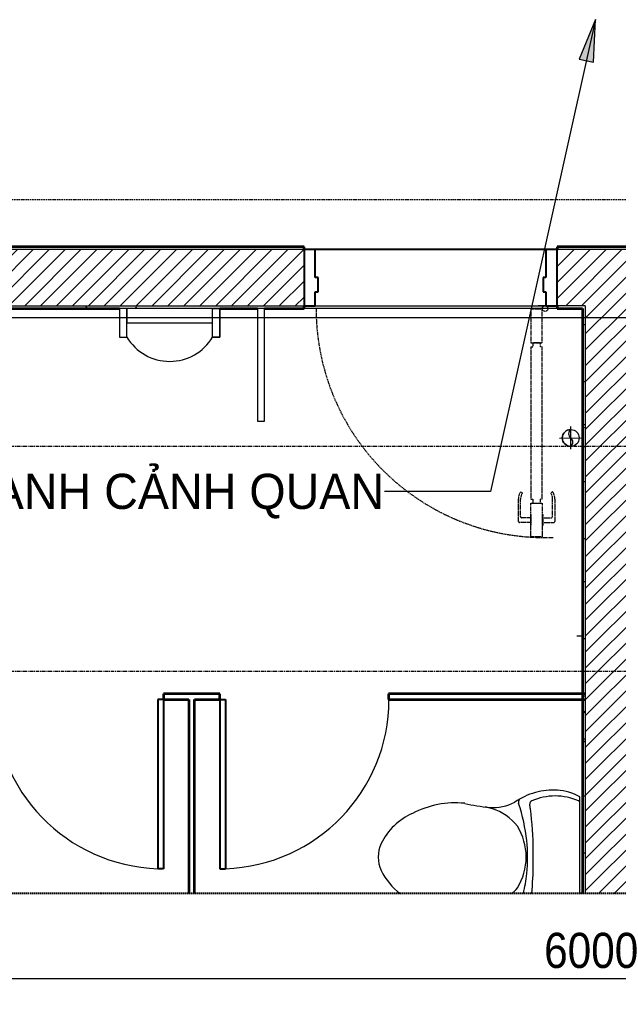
# Model space of a CAD drawing. Header units: millimetres. Extents: x 46644 to 147176, y -1287 to 53383.
# Drawn here: x 99715 to 101845, y 43395 to 46855 of the extents above; entities that cross this region are included whole.
import ezdxf

# ---------------------------------------------------------------- set-up
doc = ezdxf.new("R2010")
doc.units = ezdxf.units.MM
for name, pattern in [('Dash - Tight', [4.5, 3, -1.5]), ('Dash Dot 3_16_', [7.9375, 4.7625, -1.5875, 0, -1.5875]), ('Grid Line', [22.225, 12.7, -3.175, 3.175, -3.175]), ('Hidden', [7.14375, 4.7625, -2.38125]), ('IMPORT-CENTER _3_', [10.16, 6.35, -1.27, 1.27, -1.27])]:
    doc.linetypes.add(name, pattern=pattern)
for name, color, linetype, lineweight in [('A-ANNO-DIMS', 211, 'Continuous', 9), ('A-ANNO-DIMS-50', 211, 'Continuous', 9), ('A-DETL-GENF-1', 92, 'Dash - Tight', 18), ('A-DETL-GENF-2', 92, 'Hidden', 25), ('A-DOOR', 31, 'Continuous', 18), ('A-DOOR-1', 31, 'Continuous', 25), ('A-FLOR', 192, 'Continuous', 18), ('A-WALL', 113, 'Continuous', 18), ('A-WALL-3', 113, 'Continuous', 35), ('A-WALL-PATT-3', 111, 'Continuous', 18), ('G-ANNO-SYMB-1', 111, 'Dash Dot 3_16_', 18), ('G-ANNO-TEXT-1', 130, 'Continuous', 9), ('G-ANNO-TEXT-2', 7, 'Continuous', 9), ('G-IMPT', 8, 'Continuous', 18), ('G-IMPT-1', 8, 'Continuous', 25), ('G-IMPT-2', 8, 'IMPORT-CENTER _3_', 18), ('I-WALL', 2, 'Continuous', 18), ('I-WALL-3', 2, 'Continuous', 35), ('M-EQPM', 50, 'Continuous', 18), ('P-SANR-FIXT', 6, 'Continuous', 18), ('S-GRID-1', 1, 'Grid Line', 9)]:
    doc.layers.add(name, color=color, linetype=linetype, lineweight=lineweight)
doc.styles.add('Arial_5', font='arial.ttf', dxfattribs={"width": 0.95, "height": 125})
doc.styles.add('UTM Avo', font='', dxfattribs={"width": 0.9, "height": 125})
doc.styles.get('UTM Avo').set_extended_font_data('UTM Avo')
doc.dimstyles.new('1_Dim_chi_tiet_2_5', dxfattribs={"dimscale": 304.8, "dimtxt": 124.912619, "dimasz": 0.19685, "dimexe": 0.164042, "dimexo": 0.0625, "dimgap": 0.016404, "dimtad": 1, "dimdec": 0, "dimrnd": 5, "dimzin": 0, "dimdsep": 46, "dimtxsty": 'UTM Avo', "dimblk1": 'OBLIQUE', "dimblk2": 'OBLIQUE', "dimsah": 1, "dimcen": 0.09, "dimdle": 0.164042, "dimazin": 0, "dimtfac": 1, "dimtdec": 4, "dimtix": 1, "dimtmove": 0, "dimatfit": 3, "dimfxl": 0.328084, "dimfxlon": 1, "dimtvp": 1, "dimtolj": 1, "dimtzin": 0, "dimarcsym": 2})
pattern_1 = [(45, (-1201.043, 0), (-28.284271, 28.284271), [])]
pattern_2 = [(0, (-1201.043, 0), (203.2, 50.8), [16.764, -135.636, 16.764, -135.636, -812.8]), (0, (-1201.043, 0), (203.2, 50.8), [-304.8, 16.764, -288.036, 16.764, -135.636, -355.6]), (0, (-1201.043, 0), (203.2, 50.8), [-762, 16.764, -84.836, 16.764, -237.236]), (120, (-1124.843, 25.4), (-145.59409, 150.576362), [16.764, -135.636, 16.764, -135.636, -812.8]), (120, (-1124.843, 25.4), (-145.59409, 150.576362), [-304.8, 16.764, -288.036, 16.764, -135.636, -355.6]), (120, (-1124.843, 25.4), (-145.59409, 150.576362), [-762, 16.764, -84.836, 16.764, -237.236]), (240, (-1099.443, 127), (-57.60591, -201.376362), [16.764, -135.636, 16.764, -135.636, -812.8]), (240, (-1099.443, 127), (-57.60591, -201.376362), [-304.8, 16.764, -288.036, 16.764, -135.636, -355.6]), (240, (-1099.443, 127), (-57.60591, -201.376362), [-762, 16.764, -84.836, 16.764, -237.236])]

# ---------------------------------------------------------------- blocks, each defined once
blk = doc.blocks.new('TKTC_XREF_251221_MB TANG 1 - TKTC_XREF_260130_MB TANG 1_dwg_$cc-4202125-TKCS_SẢNH - BẬC CẤP 3 - MẶT BẰNG')
at = {"layer": 'G-IMPT'}
for centre, radius, start, end in [((0, 0), 0.5, 267.0672, 270), ((-0.188, -0.25), 0.312, 306.8699, 308.6485)]:
    blk.add_arc(centre, radius, start, end, dxfattribs=at)
at = {"layer": 'G-IMPT-2'}
blk.add_line((0, -0.673), (0, -0.492), dxfattribs=at)
blk = doc.blocks.new('TKTC_XREF_251221_MB TANG 1 - TKTC_XREF_260130_MB TANG 1_dwg_$cc-V61-TKCS_SẢNH - BẬC CẤP 3 - MẶT BẰNG')
at = {"layer": 'G-IMPT'}
blk.add_circle((0, 0), 0.5, dxfattribs=at)
for centre, radius, start, end in [((0, 0), 0.5, 90, 270), ((0.188, 0.25), 0.313, 126.8699, 233.1301), ((-0.188, -0.25), 0.313, 306.8699, 53.1301)]:
    blk.add_arc(centre, radius, start, end, dxfattribs=at)
at = {"layer": 'G-IMPT-2'}
for p, q in [((0, -0.673), (0, 0.673)), ((-0.673, 0), (0.673, 0))]:
    blk.add_line(p, q, dxfattribs=at)
blk = doc.blocks.new('TKTC_XREF_251221_MB TANG 1 - TKTC_XREF_260130_MB TANG 1_dwg-4202109-TKCS_SẢNH - BẬC CẤP 3 - MẶT BẰNG')
at = {"layer": 'G-IMPT-1'}
blk.add_line((-100364.1, -355309.7), (-101184.1, -355309.7), dxfattribs=at)
for name, p, xscale, yscale, zscale, rotation in [('TKTC_XREF_251221_MB TANG 1 - TKTC_XREF_260130_MB TANG 1_dwg_$cc-V61-TKCS_SẢNH - BẬC CẤP 3 - MẶT BẰNG', (-100275.8, -355979.7), 60.00000000003408, 60.00000000003408, 60.00000000003408, 0.30471752172637), ('TKTC_XREF_251221_MB TANG 1 - TKTC_XREF_260130_MB TANG 1_dwg_$cc-4202125-TKCS_SẢNH - BẬC CẤP 3 - MẶT BẰNG', (-100178.1, -356683.1), 113.7150000000073, 113.7150000000073, 113.7150000000073, 269.9990086637467)]:
    blk.add_blockref(name, p, dxfattribs=dict(xscale=xscale, yscale=yscale, zscale=zscale, rotation=rotation))
blk = doc.blocks.new('TKTC_XREF_251221_MB TANG 1 - TKTC_XREF_251221_MB TANG 1-2038492-TKCS_SẢNH - BẬC CẤP 3 - MẶT BẰNG')
blk.add_blockref('TKTC_XREF_251221_MB TANG 1 - TKTC_XREF_260130_MB TANG 1_dwg-4202109-TKCS_SẢNH - BẬC CẤP 3 - MẶT BẰNG', (169499.1, 384109.7))
blk = doc.blocks.new('DOOR_CW_01 CANH MO-PANEL KINH - DIG_04-900x2200-CỬA NHÔM KÍNH-2415827-TKCS_SẢNH - BẬC CẤP 3 - MẶT BẰNG')
at = {"layer": 'A-DETL-GENF-1'}
for p, q in [((-397, 922), (-357, 922)), ((-397, 802), (-397, 922)), ((-357, 922), (-357, 802)), ((-442, 787), (-442, 866.5)), ((-399, 870.5), (-438, 870.5)), ((-399, 881.8), (-397, 881.8)), ((-399, 842.2), (-399, 881.8)), ((-397, 842.2), (-397, 881.8)), ((-357, 842.2), (-357, 881.8)), ((-355, 881.8), (-357, 881.8)), ((-355, 842.2), (-355, 881.8)), ((-355, 870.5), (-316, 870.5)), ((-312, 787), (-312, 866.5)), ((-434, 849.5), (-434, 787)), ((-399, 853.5), (-430, 853.5)), ((-397, 842.2), (-399, 842.2)), ((-357, 842.2), (-355, 842.2)), ((-355, 853.5), (-324, 853.5)), ((-320, 849.5), (-320, 787)), ((-357, 802), (-397, 802)), ((-363, 802), (-391, 802)), ((-391, 802), (-391, 788)), ((-363, 788), (-363, 802)), ((-433.9, 761.2), (-427.3, 765.8)), ((-397, 788), (-391, 788)), ((-397, 788), (-397, 246)), ((-357, 788), (-363, 788)), ((-357, 246), (-357, 788)), ((-320.1, 761.2), (-326.7, 765.8)), ((-397, 246), (-391, 246)), ((-391, 246), (-391, 232)), ((-357, 246), (-363, 246)), ((-363, 232), (-363, 246)), ((-357, 232), (-397, 232)), ((-397, 232), (-397, 112)), ((-391, 232), (-363, 232)), ((-357, 112), (-357, 232)), ((-397, 112), (-357, 112))]:
    blk.add_line(p, q, dxfattribs=at)
blk.add_circle((-407, 110), 10, dxfattribs=at)
for centre, radius, start, end in [((-407, 110), 814, 360, 92), ((-438, 866.5), 4, 90, 180), ((-316, 866.5), 4, 0, 90), ((-430, 849.5), 4, 90, 180), ((-324, 849.5), 4, 360, 90), ((-397, 787), 45, 180, 215), ((-397, 787), 37, 180, 215), ((-357, 787), 37, 325, 0), ((-357, 787), 45, 325, 0)]:
    blk.add_arc(centre, radius, start, end, dxfattribs=at)
at = {"layer": 'A-DOOR'}
blk.add_line((-407, 100), (-382, 100), dxfattribs=at)
at = {"layer": 'A-DOOR-1'}
for p, q in [((-410, 100), (-450, 100)), ((-450, 100), (-450, -100)), ((-410, 50), (-410, 100)), ((450, 100), (410, 100)), ((410, 100), (410, 50)), ((450, -100), (450, 100)), ((-400, 50), (-410, 50)), ((-400, 0), (-400, 50)), ((410, 50), (400, 50)), ((400, 50), (400, 0)), ((-410, -100), (-410, 0)), ((-410, 0), (-400, 0)), ((400, 0), (410, 0)), ((410, 0), (410, -100)), ((-450, -100), (-410, -100)), ((410, -100), (450, -100))]:
    blk.add_line(p, q, dxfattribs=at)
blk = doc.blocks.new('TOILET - TOILET-761241-TKCS_SẢNH - BẬC CẤP 3 - MẶT BẰNG')
at = {"layer": 'P-SANR-FIXT'}
for p, q in [((130, -19.1), (-214.2, -19.1)), ((130, -19.9), (-194, -19.9)), ((-171.7, -330.3), (-178.6, -355.5))]:
    blk.add_line(p, q, dxfattribs=at)
for centre, radius, start, end in [((-46.1, -111.1), 191.6, 151.2809, 176.4513), ((-9.8, -107.2), 207.3, 156.2862, 203.7138), ((-193.7, -26.4), 6.48, 92.3168, 156.2862), ((1.9, -114.1), 239.7, 176.4513, 195.2961), ((-4, -115.7), 233.6, 195.2961, 215.2147), ((-189.1, -185.5), 11.7, 205.4105, 277.5788), ((178.9, -2951.3), 2778.4, 97.2351, 97.5788), ((-14.3, -1400.4), 1215.6, 90.3974, 97.407), ((0, -786.7), 581.5, 84.1678, 95.8322), ((0, -3462.8), 3278, 89.6026, 90.3974), ((14.3, -1400.4), 1215.6, 84.5359, 89.6026), ((-195, -224.1), 13.8, 230.6724, 288.9927), ((0.6, -792.1), 586.9, 95.8322, 108.9927), ((-0.4, -384), 179.5, 127.4036, 162.5964), ((0, -416), 206.1, 90, 122.0732), ((0, -416), 206.1, 57.9268, 90), ((-0.6, -792.1), 586.9, 77.1414, 84.1678), ((0.4, -384), 179.5, 43.5702, 52.5964), ((-343.5, -327.4), 167.3, 355.4559, 27.38), ((-719.2, -297.5), 544.3, 346.0536, 355.4559), ((137.1, -461.2), 329.8, 174.3487, 207.6878), ((45.1, -528.6), 217.6, 203.2216, 244.7718), ((-45.1, -528.6), 217.6, 295.2282, 323.7197), ((0, -624.4), 111.7, 244.7718, 295.2282)]:
    blk.add_arc(centre, radius, start, end, dxfattribs=at)
blk = doc.blocks.new('M_Single-Flush1 - D7-600x2000-764443-TKCS_SẢNH - BẬC CẤP 3 - MẶT BẰNG')
at = {"layer": 'A-DOOR'}
blk.add_arc((300, 10), 601.7, 91.9048, 180, dxfattribs=at)
at = {"layer": 'A-DOOR-1'}
for p, q in [((280, 10), (280, 611.4)), ((300, 611.4), (280, 611.4)), ((300, 10), (300, 611.4)), ((300, 10), (280, 10))]:
    blk.add_line(p, q, dxfattribs=at)
blk = doc.blocks.new('M_Single-Flush1 - D7-600x2000-749325-TKCS_SẢNH - BẬC CẤP 3 - MẶT BẰNG')
at = {"layer": 'A-DOOR'}
blk.add_arc((300, -10), 601.7, 180, 268.0952, dxfattribs=at)
at = {"layer": 'A-DOOR-1'}
for p, q in [((280, -10), (280, -611.4)), ((300, -10), (280, -10)), ((300, -10), (300, -611.4)), ((300, -611.4), (280, -611.4))]:
    blk.add_line(p, q, dxfattribs=at)
blk = doc.blocks.new('Bồn tiểu đứng - Bồn tiểu đứng-4075259-TKCS_SẢNH - BẬC CẤP 3 - MẶT BẰNG')
at = {"layer": 'P-SANR-FIXT'}
for p, q in [((12.7, 405), (-12.7, 405)), ((-12.7, 405), (-12.7, 5)), ((12.7, 5), (12.7, 405)), ((-12.7, 5), (12.7, 5))]:
    blk.add_line(p, q, dxfattribs=at)
blk = doc.blocks.new('Urinal _1_ - Urinal _1_-4075260-TKCS_SẢNH - BẬC CẤP 3 - MẶT BẰNG')
at = {"layer": 'P-SANR-FIXT'}
for p, q in [((-286.9, 106.6), (-286.9, 5)), ((-261.5, 106.6), (-286.9, 106.6)), ((-286.9, 5), (-286.9, 106.6)), ((-286.9, 106.6), (-261.5, 106.6)), ((-261.5, 106.6), (-261.5, 5)), ((69.2, 106.6), (43.3, 106.6)), ((69.2, 106.6), (43.3, 106.6)), ((43.3, 106.6), (43.3, 5)), ((69.2, 5), (69.2, 106.6)), ((69.2, 5), (69.2, 106.6)), ((43.3, 55.8), (-261.5, 55.8)), ((-261.5, 55.8), (-261.5, 5)), ((43.3, 5), (43.3, 55.8)), ((-286.9, 5), (69.2, 5)), ((-261.5, 5), (-286.9, 5)), ((-261.5, 5), (43.3, 5)), ((43.3, 5), (69.2, 5))]:
    blk.add_line(p, q, dxfattribs=at)
blk.add_arc((-109.1, 15), 177.8, 31.0027, 148.9973, dxfattribs=at)
blk.add_arc((-109.1, 15), 177.8, 31.0027, 148.9973, dxfattribs=at)
blk = doc.blocks.new('BORDER VIEW - BORDER VIEW-2196717-TKCS_SẢNH - BẬC CẤP 3 - MẶT BẰNG')
at = {"layer": 'A-DETL-GENF-2'}
blk.add_line((14655, 0), (150, 0), dxfattribs=at)
blk = doc.blocks.new('DIMBLOCK33-TKCS_SẢNH - BẬC CẤP 3 - MẶT BẰNG')
at = {"layer": 'A-ANNO-DIMS-50'}
for p, q in [((98566.5, 45895.8), (98566.5, 45745.8)), ((98566.5, 45795.8), (98566.5, 45895.8)), ((108051.6, 45895.8), (108051.6, 45745.8)), ((108051.6, 45795.8), (108051.6, 45895.8)), ((98516.5, 45795.8), (108101.6, 45795.8))]:
    blk.add_line(p, q, dxfattribs=at)
at = {"layer": 'A-ANNO-DIMS-50', "lineweight": 25}
for p, q in [((98566.5, 45795.8), (98596.5, 45825.8)), ((108051.6, 45795.8), (108081.6, 45825.8)), ((98566.5, 45795.8), (98536.5, 45765.8)), ((108051.6, 45795.8), (108021.6, 45765.8))]:
    blk.add_line(p, q, dxfattribs=at)
at = {"layer": 'A-ANNO-DIMS-50', "color": 0, "insert": (103137.9, 45958.2), "char_height": 125, "width": 410.824, "attachment_point": 1, "line_spacing_factor": 1.110334, "style": 'UTM Avo'}
blk.add_mtext('9485', dxfattribs=at)
blk = doc.blocks.new('_Oblique')
at = {"color": 0, "linetype": 'ByBlock', "lineweight": -2}
blk.add_line((-0.5, -0.5), (0.5, 0.5), dxfattribs=at)
blk = doc.blocks.new('DIMBLOCK36-TKCS_SẢNH - BẬC CẤP 3 - MẶT BẰNG')
at = {"layer": 'A-ANNO-DIMS-50'}
for p, q in [((98751.5, 43545.1), (98751.5, 43395.1)), ((98751.5, 43445.1), (98751.5, 43545.1)), ((104751.5, 43545.1), (104751.5, 43395.1)), ((104751.5, 43445.1), (104751.5, 43545.1)), ((98701.5, 43445.1), (104751.5, 43445.1))]:
    blk.add_line(p, q, dxfattribs=at)
at = {"layer": 'A-ANNO-DIMS-50', "lineweight": 25}
for p, q in [((98751.5, 43445.1), (98781.5, 43475.1)), ((104751.5, 43445.1), (104781.5, 43475.1)), ((98751.5, 43445.1), (98721.5, 43415.1)), ((104751.5, 43445.1), (104721.5, 43415.1))]:
    blk.add_line(p, q, dxfattribs=at)
at = {"layer": 'A-ANNO-DIMS-50', "color": 0, "insert": (101580.3, 43607.5), "char_height": 125, "width": 410.824, "attachment_point": 1, "line_spacing_factor": 1.110334, "style": 'UTM Avo'}
blk.add_mtext('6000', dxfattribs=at)

msp = doc.modelspace()

# ---------------------------------------------------------------- hatches: boundary and pattern name
at = {"layer": 'A-WALL-PATT-3'}
h = msp.add_hatch(dxfattribs=at)
h.set_pattern_fill('FP_1', color=256, style=0, pattern_type=2)
h.set_pattern_definition(pattern_1)
h.paths.add_polyline_path([(103626.5, 45836.9), (103626.5, 46036.9), (102926.5, 46036.9), (102926.5, 45836.9), (103616.5, 45836.9)])
h.paths.add_polyline_path([(100726.5, 45836.9), (100726.5, 46036.9), (98776.5, 46036.9), (98776.5, 45836.9), (99444.4, 45836.9)])
h.paths.add_polyline_path([(101726.5, 45836.9), (102026.5, 45836.9), (102026.5, 46036.9), (101626.5, 46036.9), (101626.5, 45836.9), (101716.5, 45836.9)])
h = msp.add_hatch(dxfattribs=at)
h.set_pattern_fill('FP_33', color=256, style=0, pattern_type=2)
h.set_pattern_definition(pattern_2)
h.paths.add_polyline_path([(100726.5, 45826.9), (100726.5, 45836.9), (98776.5, 45836.9), (98776.5, 45826.9), (100722.5, 45826.9)])
h.paths.add_polyline_path([(101626.5, 45826.9), (101716.5, 45826.9), (101716.5, 45836.9), (101626.5, 45836.9)])
h = msp.add_hatch(dxfattribs=at)
h.set_pattern_fill('FP_33', color=256, style=0, pattern_type=2)
h.set_pattern_definition(pattern_2)
h.paths.add_polyline_path([(101716.5, 43746.9), (101726.5, 43746.9), (101726.5, 45836.9), (101716.5, 45836.9), (101716.5, 44814.6)])
h = msp.add_hatch(dxfattribs=at)
h.set_pattern_fill('FP_1', color=256, style=0, pattern_type=2)
h.set_pattern_definition(pattern_1)
h.paths.add_polyline_path([(101787.1, 43746.9), (101926.5, 43746.9), (101926.5, 45836.9), (101726.5, 45836.9), (101726.5, 43746.9)])
at = {"layer": 'G-ANNO-TEXT-1'}
msp.add_hatch(color=256, dxfattribs=at).paths.add_polyline_path([(101763, 46854.9), (101704.6, 46714.3), (101756.2, 46702.8)])

# ---------------------------------------------------------------- linework, layer by layer
at = {"layer": 'A-FLOR'}
msp.add_line((100766.5, 46036.9), (101586.5, 46036.9), dxfattribs=at)
at = {"layer": 'A-WALL'}
for p, q in [((100726.5, 46036.9), (98776.5, 46036.9)), ((102026.5, 46036.9), (101626.5, 46036.9)), ((98776.5, 45836.9), (100726.5, 45836.9)), ((101726.5, 45836.9), (101626.5, 45836.9)), ((101726.5, 45836.9), (101726.5, 43746.9))]:
    msp.add_line(p, q, dxfattribs=at)
at = {"layer": 'A-WALL-3'}
for p, q in [((100726.5, 46046.9), (98786.5, 46046.9)), ((100726.5, 46036.9), (100726.5, 46046.9)), ((102026.5, 46046.9), (101626.5, 46046.9)), ((101626.5, 46046.9), (101626.5, 46036.9))]:
    msp.add_line(p, q, dxfattribs=at)
at = {"layer": 'G-ANNO-SYMB-1'}
msp.add_line((97196.1, 46214.6), (112885.1, 46214.6), dxfattribs=at)
at = {"layer": 'G-ANNO-TEXT-1'}
for p, q in [((101763, 46854.9), (101389, 45176.3)), ((101763, 46854.9), (101704.6, 46714.3)), ((101756.2, 46702.8), (101763, 46854.9)), ((101704.6, 46714.3), (101756.2, 46702.8)), ((101015, 45176.3), (101012.1, 45176.3)), ((101389, 45176.3), (101015, 45176.3))]:
    msp.add_line(p, q, dxfattribs=at)
at = {"layer": 'I-WALL'}
for p, q in [((101626.5, 45826.9), (100726.5, 45826.9)), ((100766.5, 45836.9), (101586.5, 45836.9))]:
    msp.add_line(p, q, dxfattribs=at)
at = {"layer": 'I-WALL-3'}
for p, q in [((98786.5, 45826.9), (100070.8, 45826.9)), ((100426.9, 45826.9), (100561.1, 45826.9)), ((100586.5, 45826.9), (100726.5, 45826.9)), ((100726.5, 45826.9), (100726.5, 45836.9)), ((101626.5, 45836.9), (101626.5, 45826.9)), ((101626.5, 45826.9), (101716.5, 45826.9)), ((101716.5, 45826.9), (101716.5, 43746.9)), ((100426.9, 44456.9), (100226.9, 44456.9)), ((100226.9, 44456.9), (100226.9, 44436.9)), ((100226.9, 44436.9), (100316.9, 44436.9)), ((100316.9, 44436.9), (100316.9, 43746.9)), ((100336.9, 43746.9), (100336.9, 44436.9)), ((100336.9, 44436.9), (100426.9, 44436.9)), ((100426.9, 44436.9), (100426.9, 44456.9)), ((101726.5, 44456.9), (101026.9, 44456.9)), ((101026.9, 44456.9), (101026.9, 44436.9)), ((101026.9, 44436.9), (101726.5, 44436.9))]:
    msp.add_line(p, q, dxfattribs=at)
at = {"layer": 'S-GRID-1'}
for p, q in [((111675.8, 45336.9), (98315.6, 45336.9)), ((111675.8, 44536.9), (98315.6, 44536.9))]:
    msp.add_line(p, q, dxfattribs=at)

# ---------------------------------------------------------------- block references
at = {"layer": 'A-DETL-GENF-1'}
msp.add_blockref('BORDER VIEW - BORDER VIEW-2196717-TKCS_SẢNH - BẬC CẤP 3 - MẶT BẰNG', (97596.5, 43746.9), dxfattribs=at)
at = {"layer": 'A-DOOR', "rotation": 180}
for name, p in [('DOOR_CW_01 CANH MO-PANEL KINH - DIG_04-900x2200-CỬA NHÔM KÍNH-2415827-TKCS_SẢNH - BẬC CẤP 3 - MẶT BẰNG', (101176.5, 45936.9)), ('M_Single-Flush1 - D7-600x2000-764443-TKCS_SẢNH - BẬC CẤP 3 - MẶT BẰNG', (100726.9, 44446.9))]:
    msp.add_blockref(name, p, dxfattribs=at)
at = {"layer": 'A-DOOR'}
msp.add_blockref('M_Single-Flush1 - D7-600x2000-749325-TKCS_SẢNH - BẬC CẤP 3 - MẶT BẰNG', (99926.9, 44446.9), dxfattribs=at)
at = {"layer": 'M-EQPM'}
msp.add_blockref('TKTC_XREF_251221_MB TANG 1 - TKTC_XREF_251221_MB TANG 1-2038492-TKCS_SẢNH - BẬC CẤP 3 - MẶT BẰNG', (32451.5, 17236.9), dxfattribs=at)
at = {"layer": 'P-SANR-FIXT'}
for name, p, rotation in [('Urinal _1_ - Urinal _1_-4075260-TKCS_SẢNH - BẬC CẤP 3 - MẶT BẰNG', (100140, 45831.9), 180), ('Bồn tiểu đứng - Bồn tiểu đứng-4075259-TKCS_SẢNH - BẬC CẤP 3 - MẶT BẰNG', (100573.8, 45831.9), 180), ('TOILET - TOILET-761241-TKCS_SẢNH - BẬC CẤP 3 - MẶT BẰNG', (101726.5, 43876.9), 269.9999999999996)]:
    msp.add_blockref(name, p, dxfattribs=dict(at, rotation=rotation))

# ---------------------------------------------------------------- texts
at = {"layer": 'G-ANNO-TEXT-2', "insert": (99121.9, 45239.5), "char_height": 125, "width": 1907.006, "attachment_point": 1, "line_spacing_factor": 0.936439, "style": 'Arial_5'}
msp.add_mtext('\\pt570,1140,1710,2280,2850,3420,3990,4560,5130,5700,6270,6840,7410,7980,8550,9120,9690,10260,10830,11400,11970,12540,13110,13680,14250,14820,15390,15960,16530,17100,17670,18240;CÂY XANH CẢNH QUAN', dxfattribs=at)

# ---------------------------------------------------------------- dimensions: what is measured, and where the dimension line sits
at = {"layer": 'A-ANNO-DIMS'}
for base, p1, p2, override, picture, middle in [((108051.6, 45795.8), (98566.5, 45895.8), (108051.6, 45895.8), {"dimpost": '<>', "dimfxl": 9485.071331}, 'DIMBLOCK33-TKCS_SẢNH - BẬC CẤP 3 - MẶT BẰNG', (103309.1, 45865.5)), ((104751.5, 43445.1), (98751.5, 43545.1), (104751.5, 43545.1), {"dimpost": '<>', "dimfxl": 6000}, 'DIMBLOCK36-TKCS_SẢNH - BẬC CẤP 3 - MẶT BẰNG', (101751.5, 43514.8))]:
    dim = msp.add_linear_dim(base=base, p1=p1, p2=p2, dimstyle='1_Dim_chi_tiet_2_5', override=override, dxfattribs=at)
    dim.commit()
    dim.dimension.update_dxf_attribs({"geometry": picture, "text_midpoint": middle})

doc.saveas('drawing.dxf')
